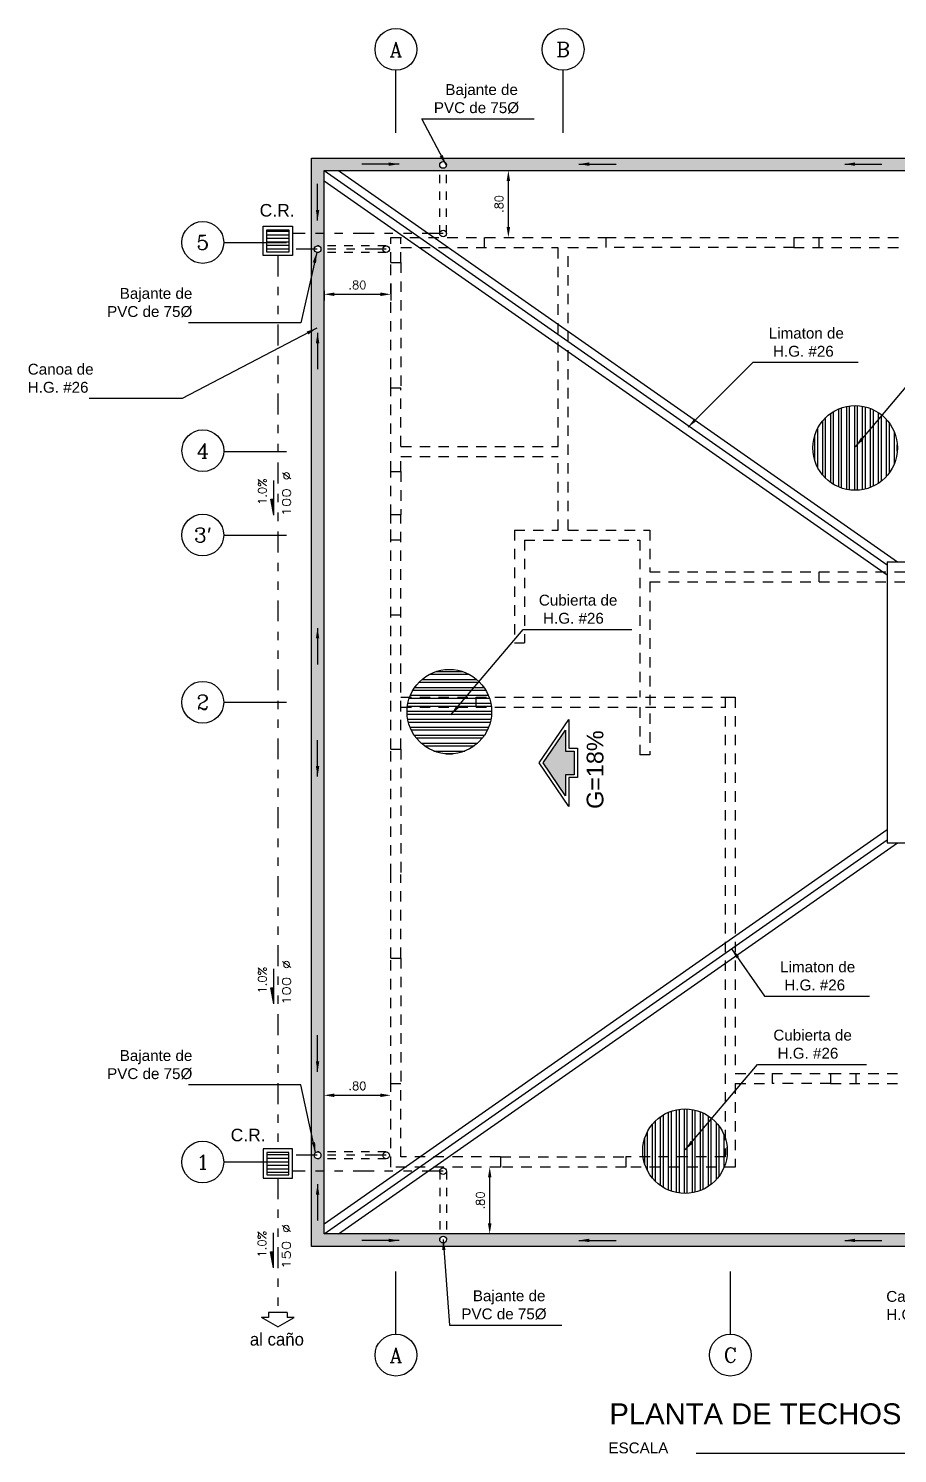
# Model space of a CAD drawing. Header units: millimetres. Extents: x 2353.9 to 2404.5, y 1047 to 1064.1.
# Drawn here: x 2383.75 to 2394.15, y 1047.01 to 1064.06 of the extents above; entities that cross this region are included whole.
import ezdxf
from ezdxf.enums import TextEntityAlignment as Align

# ---------------------------------------------------------------- set-up
doc = ezdxf.new("R2010")
doc.units = ezdxf.units.MM
doc.set_wipeout_variables(frame=1)
for name, pattern in [('DIVIDE2', [0.625, 0.25, -0.125, 0, -0.125, 0, -0.125]), ('EJE2', [0.83, 0.75, -0.035, 0.01, -0.035]), ('HIDDEN2', [0.1875, 0.125, -0.0625])]:
    doc.linetypes.add(name, pattern=pattern)
for name, color, linetype in [('AP', 3, 'DIVIDE2'), ('DIM', 1, 'Continuous'), ('EJES', 7, 'EJE2'), ('HATCH', 6, 'Continuous'), ('HATCH-TECHOS', 6, 'Continuous'), ('HIDDEN', 1, 'HIDDEN2'), ('SIMB', 221, 'Continuous'), ('T200', 3, 'Continuous'), ('T80', 4, 'Continuous'), ('TECHO', 4, 'Continuous'), ('TECHOS', 221, 'Continuous'), ('TP', 221, 'Continuous')]:
    doc.layers.add(name, color=color, linetype=linetype)
doc.styles.add('1', font='SIMPLEX.shx')
doc.styles.add('3', font='ROMANC.shx')
doc.styles.add('4', font='cityb___.ttf', dxfattribs={"height": 0.1})
doc.styles.add('5', font='stylu.ttf')
doc.styles.add('6', font='swissek.ttf')
doc.styles.add('7', font='swisse.ttf')
doc.styles.add('SIMPLEX', font='SIMPLEX.SHX')
doc.dimstyles.new('50', dxfattribs={"dimscale": 0.05, "dimtxt": 2, "dimasz": 2.5, "dimexe": 1.5, "dimexo": 1.5, "dimgap": 1.25, "dimtad": 1, "dimzin": 4, "dimdsep": 46, "dimtxsty": '1', "dimcen": -4, "dimclrd": 1, "dimclre": 6, "dimclrt": 4, "dimadec": 0, "dimazin": 0, "dimtfac": 1, "dimtmove": 1, "dimatfit": 3, "dimfxl": 4.5, "dimtfill": 1, "dimtolj": 1, "dimtzin": 0, "dimarcsym": 0})
doc.dimstyles.new('TEXTO50', dxfattribs={"dimscale": 0.05, "dimtxt": 2, "dimasz": 2.5, "dimexe": 0.18, "dimexo": 0.0625, "dimgap": 1.25, "dimtad": 1, "dimtih": 1, "dimtoh": 1, "dimdec": 4, "dimzin": 0, "dimdsep": 46, "dimtxsty": '4', "dimcen": 0.09, "dimclrd": 1, "dimclre": 6, "dimclrt": 4, "dimadec": 0, "dimazin": 0, "dimtfac": 1, "dimtdec": 4, "dimtmove": 2, "dimatfit": 3, "dimfxl": 1, "dimtolj": 1, "dimtzin": 0, "dimarcsym": 0})
pattern_1 = [(0, (2174.76784, 862.552856), (0, 0.042), [])]

# ---------------------------------------------------------------- blocks, each defined once
blk = doc.blocks.new('S-EJE')
at = {"color": 5, "linetype": 'Continuous'}
blk.add_circle((0, 0), 5, dxfattribs=at)
at = {"color": 3, "style": '3', "flags": 4}
blk.add_attdef('EJE', text='', height=4, dxfattribs=at).set_placement((0, 0), align=Align.MIDDLE_CENTER)
blk = doc.blocks.new('Flecha14')
blk.add_wipeout([(0.397, -0.142), (3.454, -1.907), (1.429, -1.907), (1.429, -2.436), (-0.636, -2.436), (-0.636, -1.907), (-2.661, -1.907)])
blk.add_hatch(color=252).paths.add_polyline_path([(2.708, -1.707), (1.229, -1.707), (1.229, -2.236), (-0.436, -2.236), (-0.436, -1.707), (-1.914, -1.707), (0.397, -0.373)])
for points in [[(1.429, -1.907), (1.429, -2.436), (-0.636, -2.436), (-0.636, -1.907), (-2.661, -1.907), (0.397, -0.142), (3.454, -1.907), (1.429, -1.907)], [(2.708, -1.707), (1.229, -1.707), (1.229, -2.236), (-0.436, -2.236), (-0.436, -1.707), (-1.914, -1.707), (0.397, -0.373), (2.708, -1.707)]]:
    blk.add_lwpolyline(points)
blk = doc.blocks.new('FLECHA8')
at = {"linetype": 'Continuous'}
for p, q in [((8.1545, 10.3912), (8.0577, 10.3353)), ((8.0577, 10.3353), (8.0987, 10.3353)), ((8.0987, 10.3049), (8.0987, 10.3353)), ((8.1545, 10.3912), (8.2514, 10.3353)), ((8.2103, 10.3353), (8.2514, 10.3353)), ((8.2103, 10.3049), (8.2103, 10.3353)), ((8.0987, 10.3049), (8.2103, 10.3049))]:
    blk.add_line(p, q, dxfattribs=at)
blk = doc.blocks.new('FLE-TUBE')
at = {"layer": 'SIMB'}
blk.add_hatch(color=256, dxfattribs=at).paths.add_polyline_path([(-0.64, 0.23), (-0.64, 0.95), (-4.5, 0.23)])
for p, q in [((-4.5, 0.23), (-0.64, 0.95)), ((-4.5, 0.23), (3.85, 0.23)), ((-0.64, 0.95), (-0.64, 0.23))]:
    blk.add_line(p, q, dxfattribs=at)
at = {"layer": 'SIMB', "color": 1, "style": 'SIMPLEX', "flags": 4}
for tag, width, p, p2 in [('PEND', 1.044172, (-2.01, 2), (4.36, 2)), ('DIAMETRO', 1.006621, (-4.79, -3.82), (6.05, -3.82))]:
    blk.add_attdef(tag, text='', height=2, dxfattribs=dict(at, width=width)).set_placement(p, p2, align=Align.FIT)
blk = doc.blocks.new('*D9')
at = {"layer": 'Defpoints', "color": 0, "transparency": 16777216}
for p in [(2389.269, 1050.439), (2389.269, 1050.439), (2389.269, 1049.639)]:
    blk.add_point(p, dxfattribs=at)
at = {"layer": 'DIM', "color": 1, "lineweight": -2, "transparency": 16777216}
blk.add_line((2389.269, 1049.764), (2389.269, 1050.314), dxfattribs=at)
at = {"layer": 'DIM', "color": 1, "transparency": 16777216}
for points in [[(2389.248, 1050.314), (2389.29, 1050.314), (2389.269, 1050.439)], [(2389.248, 1049.764), (2389.29, 1049.764), (2389.269, 1049.639)]]:
    blk.add_solid(points, dxfattribs=at)
at = {"layer": 'DIM', "color": 4, "transparency": 16777216, "insert": (2389.157, 1050.039), "char_height": 0.1, "attachment_point": 5, "rotation": 90, "style": '1', "bg_fill": 3, "box_fill_scale": 1.1, "bg_fill_color": 256, "bg_fill_true_color": 13158600, "bg_fill_transparency": 0}
blk.add_mtext('\\A1;.80', dxfattribs=at)
blk = doc.blocks.new('*D10')
at = {"layer": 'Defpoints', "color": 0, "transparency": 16777216}
for p in [(2387.287, 1051.297), (2388.087, 1051.297), (2388.087, 1051.297)]:
    blk.add_point(p, dxfattribs=at)
at = {"layer": 'DIM', "color": 1, "lineweight": -2, "transparency": 16777216}
blk.add_line((2387.412, 1051.297), (2387.962, 1051.297), dxfattribs=at)
at = {"layer": 'DIM', "color": 1, "transparency": 16777216}
for points in [[(2387.412, 1051.318), (2387.412, 1051.276), (2387.287, 1051.297)], [(2387.962, 1051.318), (2387.962, 1051.276), (2388.087, 1051.297)]]:
    blk.add_solid(points, dxfattribs=at)
at = {"layer": 'DIM', "color": 4, "transparency": 16777216, "insert": (2387.687, 1051.41), "char_height": 0.1, "attachment_point": 5, "style": '1', "bg_fill": 3, "box_fill_scale": 1.1, "bg_fill_color": 256, "bg_fill_true_color": 13158600, "bg_fill_transparency": 0}
blk.add_mtext('\\A1;.80', dxfattribs=at)
blk = doc.blocks.new('*D11')
at = {"layer": 'Defpoints', "color": 0, "transparency": 16777216}
for p in [(2387.287, 1060.997), (2388.087, 1061.085), (2388.087, 1060.879)]:
    blk.add_point(p, dxfattribs=at)
at = {"layer": 'DIM', "color": 6, "linetype": 'EJE2', "lineweight": -2, "transparency": 16777216}
for p, q in [((2388.087, 1061.01), (2388.087, 1060.804)), ((2387.287, 1060.922), (2387.287, 1060.804))]:
    blk.add_line(p, q, dxfattribs=at)
at = {"layer": 'DIM', "color": 1, "lineweight": -2, "transparency": 16777216}
blk.add_line((2387.412, 1060.879), (2387.962, 1060.879), dxfattribs=at)
at = {"layer": 'DIM', "color": 1, "transparency": 16777216}
for points in [[(2387.412, 1060.9), (2387.412, 1060.858), (2387.287, 1060.879)], [(2387.962, 1060.9), (2387.962, 1060.858), (2388.087, 1060.879)]]:
    blk.add_solid(points, dxfattribs=at)
at = {"layer": 'DIM', "color": 4, "transparency": 16777216, "insert": (2387.687, 1060.991), "char_height": 0.1, "attachment_point": 5, "style": '1', "bg_fill": 3, "box_fill_scale": 1.1, "bg_fill_color": 256, "bg_fill_true_color": 13158600, "bg_fill_transparency": 0}
blk.add_mtext('\\A1;.80', dxfattribs=at)
blk = doc.blocks.new('*D12')
at = {"layer": 'Defpoints', "color": 0, "transparency": 16777216}
for p in [(2389.492, 1062.359), (2389.492, 1062.359), (2389.492, 1061.559)]:
    blk.add_point(p, dxfattribs=at)
at = {"layer": 'DIM', "color": 1, "lineweight": -2, "transparency": 16777216}
blk.add_line((2389.492, 1061.684), (2389.492, 1062.234), dxfattribs=at)
at = {"layer": 'DIM', "color": 1, "transparency": 16777216}
for points in [[(2389.471, 1062.234), (2389.513, 1062.234), (2389.492, 1062.359)], [(2389.471, 1061.684), (2389.513, 1061.684), (2389.492, 1061.559)]]:
    blk.add_solid(points, dxfattribs=at)
at = {"layer": 'DIM', "color": 4, "transparency": 16777216, "insert": (2389.38, 1061.959), "char_height": 0.1, "attachment_point": 5, "rotation": 90, "style": '1', "bg_fill": 3, "box_fill_scale": 1.1, "bg_fill_color": 256, "bg_fill_true_color": 13158600, "bg_fill_transparency": 0}
blk.add_mtext('\\A1;.80', dxfattribs=at)

msp = doc.modelspace()

# ---------------------------------------------------------------- hatches: boundary and pattern name
at = {"layer": 'HATCH'}
h = msp.add_hatch(color=253, dxfattribs=at)
h.dxf.hatch_style = 1
h.paths.add_polyline_path([(2387.137, 1062.509), (2401.157, 1062.509), (2401.157, 1049.489), (2387.137, 1049.489)])
h.paths.add_polyline_path([(2387.287, 1062.359), (2401.007, 1062.359), (2401.007, 1049.639), (2387.287, 1049.639)], flags=16)
edge = h.paths.add_edge_path(flags=16)
edge.add_arc((2401.083, 1050.658), 0.04, 0, 360)
edge = h.paths.add_edge_path(flags=16)
edge.add_arc((2399.547, 1049.571), 0.04, 0, 360)
edge = h.paths.add_edge_path(flags=16)
edge.add_arc((2388.711, 1049.571), 0.04, 0, 360)
edge = h.paths.add_edge_path(flags=16)
edge.add_arc((2387.211, 1050.579), 0.04, 0, 360)
edge = h.paths.add_edge_path(flags=16)
edge.add_arc((2387.211, 1061.418), 0.04, 0, 360)
edge = h.paths.add_edge_path(flags=16)
edge.add_arc((2388.711, 1062.426), 0.04, 0, 360)
edge = h.paths.add_edge_path(flags=16)
edge.add_arc((2399.547, 1062.426), 0.04, 0, 360)
edge = h.paths.add_edge_path(flags=16)
edge.add_arc((2401.083, 1061.418), 0.04, 0, 360)
h = msp.add_hatch(dxfattribs=at)
h.set_pattern_fill('_U', color=256, scale=0.042, style=0, pattern_type=0)
h.set_pattern_definition(pattern_1)
h.paths.add_polyline_path([(2386.868, 1061.393), (2386.602, 1061.393), (2386.602, 1061.536), (2386.742, 1061.659), (2386.868, 1061.659)])
h.paths.add_polyline_path([(2386.602, 1061.536), (2386.602, 1061.659), (2386.742, 1061.659)])
h = msp.add_hatch(dxfattribs=at)
h.set_pattern_fill('_U', color=256, scale=0.042, style=0, pattern_type=0)
h.set_pattern_definition(pattern_1)
h.paths.add_polyline_path([(2386.868, 1050.604), (2386.602, 1050.604), (2386.602, 1050.461), (2386.742, 1050.338), (2386.868, 1050.338)])
h.paths.add_polyline_path([(2386.602, 1050.461), (2386.602, 1050.338), (2386.742, 1050.338)])
at = {"layer": 'HATCH-TECHOS'}
h = msp.add_hatch(dxfattribs=at)
h.set_pattern_fill('STEEL', color=120, scale=0.03, angle=405, style=0)
h.set_pattern_definition([(90, (2841.15278, 291.29804), (-0.09525, 0), []), (90, (2841.11911, 291.331715), (-0.09525, 0), [])])
edge = h.paths.add_edge_path()
edge.add_arc((2393.64, 1059.041), 0.506, 90, 450)
h = msp.add_hatch(dxfattribs=at)
h.set_pattern_fill('STEEL', color=120, scale=0.03, angle=315, style=0)
h.set_pattern_definition([(0, (1621.04334, 608.3732), (0, 0.09525), []), (0, (1621.07701, 608.40688), (0, 0.09525), [])])
edge = h.paths.add_edge_path()
edge.add_arc((2388.786, 1055.886), 0.506, 0, 360)
h = msp.add_hatch(dxfattribs=at)
h.set_pattern_fill('STEEL', color=120, scale=0.03, angle=405, style=0)
h.set_pattern_definition([(90, (2839.11715, 282.88668), (-0.09525, 0), []), (90, (2839.08348, 282.92035), (-0.09525, 0), [])])
edge = h.paths.add_edge_path()
edge.add_arc((2391.605, 1050.629), 0.506, 90, 450)

# ---------------------------------------------------------------- linework, layer by layer
at = {"layer": 'AP'}
for p, q in [((2388.711, 1061.607), (2386.91, 1061.607)), ((2386.735, 1061.342), (2386.735, 1050.655)), ((2388.03, 1061.418), (2386.91, 1061.418)), ((2388.03, 1050.579), (2386.91, 1050.579)), ((2386.735, 1050.305), (2386.735, 1048.701)), ((2388.711, 1050.39), (2386.91, 1050.39))]:
    msp.add_line(p, q, dxfattribs=at)
at = {"layer": 'EJES'}
for p, q in [((2388.147, 1062.809), (2388.147, 1063.559)), ((2390.147, 1062.809), (2390.147, 1063.559)), ((2386.087, 1061.499), (2386.837, 1061.499)), ((2386.087, 1058.999), (2386.837, 1058.999)), ((2386.087, 1057.999), (2386.837, 1057.999)), ((2386.087, 1055.999), (2386.837, 1055.999)), ((2386.837, 1050.499), (2386.087, 1050.499)), ((2388.147, 1048.439), (2388.147, 1049.189)), ((2392.147, 1049.189), (2392.147, 1048.439))]:
    msp.add_line(p, q, dxfattribs=at)
at = {"layer": 'HIDDEN', "ltscale": 0.75}
for p, q in [((2388.671, 1061.607), (2388.671, 1062.426)), ((2388.751, 1061.607), (2388.751, 1062.426)), ((2388.03, 1061.458), (2387.211, 1061.458)), ((2388.03, 1061.378), (2387.211, 1061.378)), ((2388.03, 1050.619), (2387.211, 1050.619)), ((2388.03, 1050.539), (2387.211, 1050.539)), ((2388.671, 1050.39), (2388.671, 1049.571)), ((2388.751, 1050.39), (2388.751, 1049.571))]:
    msp.add_line(p, q, dxfattribs=at)
at = {"layer": 'HIDDEN'}
for p, q in [((2388.087, 1061.259), (2388.087, 1061.559)), ((2388.087, 1061.559), (2390.657, 1061.559)), ((2388.207, 1061.259), (2388.207, 1061.559)), ((2389.207, 1061.439), (2389.207, 1061.559)), ((2390.657, 1061.559), (2392.907, 1061.559)), ((2390.657, 1061.559), (2390.657, 1061.439)), ((2392.907, 1061.559), (2395.087, 1061.559)), ((2392.907, 1061.559), (2392.907, 1061.439)), ((2393.207, 1061.559), (2393.207, 1061.439)), ((2388.207, 1061.439), (2390.087, 1061.439)), ((2390.087, 1059.059), (2390.087, 1061.439)), ((2390.207, 1058.059), (2390.207, 1061.439)), ((2390.207, 1061.439), (2390.657, 1061.439)), ((2392.907, 1061.439), (2390.657, 1061.439)), ((2392.907, 1061.439), (2395.087, 1061.439)), ((2388.087, 1059.759), (2388.087, 1061.259)), ((2388.087, 1061.259), (2388.207, 1061.259)), ((2388.207, 1061.259), (2388.207, 1059.759)), ((2388.087, 1058.759), (2388.087, 1059.759)), ((2388.087, 1059.759), (2388.207, 1059.759)), ((2388.207, 1059.059), (2388.207, 1059.759)), ((2388.207, 1059.059), (2390.087, 1059.059)), ((2388.207, 1058.759), (2388.207, 1058.939)), ((2388.207, 1058.939), (2390.087, 1058.939)), ((2390.087, 1058.059), (2390.087, 1058.939)), ((2388.087, 1058.239), (2388.087, 1058.759)), ((2388.087, 1058.759), (2388.207, 1058.759)), ((2388.207, 1058.759), (2388.207, 1058.239)), ((2388.087, 1057.939), (2388.087, 1058.239)), ((2388.207, 1058.239), (2388.087, 1058.239)), ((2388.087, 1055.439), (2388.087, 1058.239)), ((2388.207, 1055.439), (2388.207, 1058.239)), ((2388.207, 1057.939), (2388.087, 1057.939)), ((2389.564, 1058.059), (2390.087, 1058.059)), ((2389.564, 1058.059), (2389.564, 1056.709)), ((2389.684, 1057.939), (2391.064, 1057.939)), ((2389.684, 1057.939), (2389.684, 1056.709)), ((2390.207, 1058.059), (2391.184, 1058.059)), ((2391.064, 1057.939), (2391.064, 1056.059)), ((2391.184, 1058.059), (2391.184, 1057.559)), ((2391.184, 1057.559), (2396.087, 1057.559)), ((2393.207, 1057.559), (2393.207, 1057.439)), ((2391.184, 1057.439), (2391.184, 1055.371)), ((2391.184, 1057.439), (2396.087, 1057.439)), ((2388.207, 1057.039), (2388.087, 1057.039)), ((2389.564, 1056.709), (2389.684, 1056.709)), ((2388.207, 1056.059), (2392.087, 1056.059)), ((2389.107, 1055.939), (2389.107, 1056.059)), ((2392.087, 1056.059), (2392.207, 1056.059)), ((2392.087, 1056.059), (2392.087, 1050.559)), ((2392.207, 1056.059), (2392.207, 1051.559)), ((2388.207, 1055.939), (2392.087, 1055.939)), ((2391.064, 1055.939), (2391.064, 1055.371)), ((2388.087, 1053.939), (2388.087, 1055.439)), ((2388.087, 1055.439), (2388.207, 1055.439)), ((2388.207, 1055.439), (2388.207, 1053.939)), ((2391.184, 1055.371), (2391.064, 1055.371)), ((2388.087, 1052.939), (2388.087, 1053.939)), ((2388.207, 1052.939), (2388.207, 1053.939)), ((2388.087, 1051.439), (2388.087, 1052.939)), ((2388.087, 1052.939), (2388.207, 1052.939)), ((2388.207, 1052.939), (2388.207, 1051.439)), ((2388.087, 1050.439), (2388.087, 1051.439)), ((2388.087, 1051.439), (2388.207, 1051.439)), ((2388.207, 1050.559), (2388.207, 1051.439)), ((2392.207, 1051.559), (2392.647, 1051.559)), ((2392.207, 1051.439), (2392.207, 1050.439)), ((2392.207, 1051.439), (2392.647, 1051.439)), ((2392.647, 1051.559), (2393.347, 1051.559)), ((2392.647, 1051.559), (2392.647, 1051.439)), ((2393.347, 1051.439), (2392.647, 1051.439)), ((2393.347, 1051.559), (2394.947, 1051.559)), ((2393.347, 1051.559), (2393.347, 1051.439)), ((2393.347, 1051.439), (2394.947, 1051.439)), ((2393.647, 1051.559), (2393.647, 1051.439)), ((2389.397, 1050.439), (2388.087, 1050.439)), ((2389.397, 1050.559), (2388.207, 1050.559)), ((2389.397, 1050.559), (2390.897, 1050.559)), ((2389.397, 1050.559), (2389.397, 1050.439)), ((2389.397, 1050.559), (2389.397, 1050.439)), ((2390.897, 1050.439), (2389.397, 1050.439)), ((2392.087, 1050.559), (2390.897, 1050.559)), ((2390.897, 1050.559), (2390.897, 1050.439)), ((2390.897, 1050.559), (2390.897, 1050.439)), ((2392.207, 1050.439), (2390.897, 1050.439))]:
    msp.add_line(p, q, dxfattribs=at)
at = {"layer": 'SIMB', "color": 3}
for points in [[(2386.56, 1061.692), (2386.91, 1061.692), (2386.91, 1061.342), (2386.56, 1061.342)], [(2386.56, 1050.305), (2386.91, 1050.305), (2386.91, 1050.655), (2386.56, 1050.655)]]:
    msp.add_lwpolyline(points, close=True, dxfattribs=at)
at = {"layer": 'SIMB', "color": 1}
for points in [[(2386.602, 1061.65), (2386.868, 1061.65), (2386.868, 1061.384), (2386.602, 1061.384)], [(2386.602, 1050.347), (2386.868, 1050.347), (2386.868, 1050.613), (2386.602, 1050.613)]]:
    msp.add_lwpolyline(points, close=True, dxfattribs=at)
at = {"layer": 'T80'}
msp.add_line((2391.739, 1047.015), (2398.056, 1047.015), dxfattribs=at)
at = {"layer": 'TECHO', "color": 3}
for p, q in [((2387.287, 1062.359), (2394.022, 1057.644)), ((2387.287, 1049.639), (2394.022, 1054.353))]:
    msp.add_line(p, q, dxfattribs=at)
at = {"layer": 'TECHO', "color": 1}
for p, q in [((2387.462, 1062.359), (2394.147, 1057.679)), ((2387.287, 1062.236), (2394.022, 1057.522)), ((2387.287, 1049.761), (2394.022, 1054.475)), ((2387.462, 1049.639), (2394.147, 1054.318))]:
    msp.add_line(p, q, dxfattribs=at)
at = {"layer": 'TECHO', "color": 4}
for p, q in [((2394.022, 1057.679), (2394.022, 1054.318)), ((2394.022, 1057.679), (2394.272, 1057.679)), ((2394.022, 1054.318), (2394.272, 1054.318))]:
    msp.add_line(p, q, dxfattribs=at)
at = {"layer": 'TECHO', "color": 3}
for points in [[(2387.137, 1062.509), (2401.157, 1062.509), (2401.157, 1049.489), (2387.137, 1049.489)], [(2387.287, 1062.359), (2401.007, 1062.359), (2401.007, 1049.639), (2387.287, 1049.639)]]:
    msp.add_lwpolyline(points, close=True, dxfattribs=at)
at = {"layer": 'TECHO'}
for centre in [(2388.711, 1062.426), (2387.211, 1061.418), (2387.211, 1050.579), (2388.711, 1049.571)]:
    msp.add_circle(centre, 0.04, dxfattribs=at)
at = {"layer": 'TECHO', "ltscale": 0.5}
for centre in [(2388.711, 1061.607), (2388.03, 1061.418), (2388.03, 1050.579), (2388.711, 1050.39)]:
    msp.add_circle(centre, 0.04, dxfattribs=at)
at = {"layer": 'TP', "color": 1, "linetype": 'Continuous'}
for centre in [(2393.64, 1059.041), (2388.786, 1055.886), (2391.605, 1050.629)]:
    msp.add_circle(centre, 0.506, dxfattribs=at)

# ---------------------------------------------------------------- block references
at = {"layer": 'SIMB'}
ref = msp.add_blockref('S-EJE', (2388.147, 1063.809), dxfattribs=dict(at, xscale=0.0500000000001819, yscale=0.0500000000001819, zscale=0.0500000000001819))
ref.add_attrib('EJE', 'A', dxfattribs={"layer": '0', "color": 40, "height": 0.175, "style": '3', "flags": 4}).set_placement((2388.147, 1063.809), align=Align.MIDDLE_CENTER)
ref = msp.add_blockref('S-EJE', (2390.147, 1063.809), dxfattribs=dict(at, xscale=0.0500000000001819, yscale=0.0500000000001819, zscale=0.0500000000001819))
ref.add_attrib('EJE', 'B', dxfattribs={"layer": '0', "color": 40, "height": 0.175, "style": '3', "flags": 4}).set_placement((2390.147, 1063.809), align=Align.MIDDLE_CENTER)
ref = msp.add_blockref('S-EJE', (2385.837, 1061.499), dxfattribs=dict(at, xscale=0.0500000000001819, yscale=0.0500000000001819, zscale=0.0500000000001819))
ref.add_attrib('EJE', '5', dxfattribs={"layer": '0', "color": 40, "height": 0.175, "style": '3', "flags": 4}).set_placement((2385.837, 1061.499), align=Align.MIDDLE_CENTER)
ref = msp.add_blockref('S-EJE', (2385.838, 1059.008), dxfattribs=dict(at, xscale=0.0500000000001819, yscale=0.0500000000001819, zscale=0.0500000000001819))
ref.add_attrib('EJE', '4', dxfattribs={"layer": '0', "color": 40, "height": 0.175, "style": '3', "flags": 4}).set_placement((2385.838, 1059.008), align=Align.MIDDLE_CENTER)
ref = msp.add_blockref('FLE-TUBE', (2386.698, 1058.461), dxfattribs=dict(at, xscale=0.0500000000000114, yscale=0.0500000000000114, rotation=90))
ref.add_attrib('DIAMETRO', '100 %%C', dxfattribs={"color": 1, "height": 0.1, "rotation": 90, "style": 'SIMPLEX', "width": 1.292592}).set_placement((2386.889, 1058.221), (2386.889, 1058.763), align=Align.FIT)
ref.add_attrib('PEND', '1.0%', dxfattribs={"color": 1, "height": 0.1, "rotation": 90, "style": 'SIMPLEX', "width": 1.044172}).set_placement((2386.598, 1058.36), (2386.598, 1058.678), align=Align.FIT)
ref = msp.add_blockref('S-EJE', (2385.837, 1057.999), dxfattribs=dict(at, xscale=0.0500000000001819, yscale=0.0500000000001819, zscale=0.0500000000001819))
ref.add_attrib('EJE', "3'", dxfattribs={"layer": '0', "color": 40, "height": 0.175, "style": '3', "flags": 4}).set_placement((2385.837, 1057.999), align=Align.MIDDLE_CENTER)
ref = msp.add_blockref('S-EJE', (2385.837, 1055.999), dxfattribs=dict(at, xscale=0.0500000000001819, yscale=0.0500000000001819, zscale=0.0500000000001819))
ref.add_attrib('EJE', '2', dxfattribs={"layer": '0', "color": 40, "height": 0.175, "style": '3', "flags": 4}).set_placement((2385.837, 1055.999), align=Align.MIDDLE_CENTER)
ref = msp.add_blockref('FLE-TUBE', (2386.698, 1052.616), dxfattribs=dict(at, xscale=0.0500000000000114, yscale=0.0500000000000114, rotation=90))
ref.add_attrib('DIAMETRO', '100 %%C', dxfattribs={"color": 1, "height": 0.1, "rotation": 90, "style": 'SIMPLEX', "width": 1.292592}).set_placement((2386.889, 1052.377), (2386.889, 1052.918), align=Align.FIT)
ref.add_attrib('PEND', '1.0%', dxfattribs={"color": 1, "height": 0.1, "rotation": 90, "style": 'SIMPLEX', "width": 1.044172}).set_placement((2386.598, 1052.515), (2386.598, 1052.834), align=Align.FIT)
ref = msp.add_blockref('S-EJE', (2385.837, 1050.499), dxfattribs=dict(at, xscale=0.0500000000001819, yscale=0.0500000000001819, zscale=0.0500000000001819))
ref.add_attrib('EJE', '1', dxfattribs={"layer": '0', "color": 40, "height": 0.175, "style": '3', "flags": 4}).set_placement((2385.837, 1050.499), align=Align.MIDDLE_CENTER)
ref = msp.add_blockref('FLE-TUBE', (2386.695, 1049.458), dxfattribs=dict(at, xscale=0.0500000000000114, yscale=0.0500000000000114, rotation=90))
ref.add_attrib('DIAMETRO', '150 %%C', dxfattribs={"color": 1, "height": 0.1, "rotation": 90, "style": 'SIMPLEX', "width": 1.292592}).set_placement((2386.886, 1049.219), (2386.886, 1049.76), align=Align.FIT)
ref.add_attrib('PEND', '1.0%', dxfattribs={"color": 1, "height": 0.1, "rotation": 90, "style": 'SIMPLEX', "width": 1.044172}).set_placement((2386.595, 1049.358), (2386.595, 1049.676), align=Align.FIT)
ref = msp.add_blockref('S-EJE', (2388.147, 1048.189), dxfattribs=dict(at, xscale=0.0500000000001819, yscale=0.0500000000001819, zscale=0.0500000000001819))
ref.add_attrib('EJE', 'A', dxfattribs={"layer": '0', "color": 40, "height": 0.175, "style": '3', "flags": 4}).set_placement((2388.147, 1048.189), align=Align.MIDDLE_CENTER)
ref = msp.add_blockref('S-EJE', (2392.147, 1048.189), dxfattribs=dict(at, xscale=0.0500000000001819, yscale=0.0500000000001819, zscale=0.0500000000001819))
ref.add_attrib('EJE', 'C', dxfattribs={"layer": '0', "color": 40, "height": 0.175, "style": '3', "flags": 4}).set_placement((2392.147, 1048.189), align=Align.MIDDLE_CENTER)
at = {"layer": 'T80', "color": 40, "xscale": 2, "yscale": 2, "zscale": 2, "rotation": 180}
msp.add_blockref('FLECHA8', (2403.044, 1069.31), dxfattribs=at)

# ---------------------------------------------------------------- texts
at = {"layer": 'T200', "style": '6'}
msp.add_text('PLANTA DE TECHOS Y PLUVIALES', height=0.25, dxfattribs=at).set_placement((2390.701, 1047.362))
at = {"layer": 'T80', "color": 4}
for s, style, p in [('C.R.', '7', (2386.517, 1061.809)), ('C.R.', '7', (2386.17, 1050.747)), ('al caño', '5', (2386.4, 1048.303))]:
    msp.add_text(s, height=0.15, dxfattribs=dict(at, style=style)).set_placement(p)
at = {"layer": 'T80', "style": '7'}
msp.add_text('G=18%%%', height=0.2, rotation=90, dxfattribs=at).set_placement((2390.629, 1054.723))
at = {"layer": 'T80', "style": '6'}
msp.add_text('ESCALA', height=0.13, dxfattribs=at).set_placement((2390.689, 1047.014))
at = {"layer": 'T80', "color": 4, "char_height": 0.13, "style": '7'}
for s, insert, attachment_point in [('\\pi-1.0176;Bajante de\\P\\pi-1.1551;PVC de 75Ø', (2389.756, 1063.217), 4), ('Bajante de\\PPVC de 75Ø', (2385.712, 1060.779), 6), ('Limaton de\\P H.G. #26', (2392.607, 1060.305), 4), ('\\pxql;Canoa de\\PH.G. #26', (2384.531, 1059.874), 6), ('Cubierta de\\P H.G. #26', (2389.857, 1057.111), 4), ('Limaton de\\P H.G. #26', (2392.743, 1052.724), 4), ('Cubierta de\\P H.G. #26', (2392.662, 1051.908), 4), ('Bajante de\\PPVC de 75Ø', (2385.712, 1051.662), 6), ('\\pi-1.0176;Bajante de\\P\\pi-1.1551;PVC de 75Ø', (2390.085, 1048.788), 4), ('\\pxql;Canoa de\\PH.G. #26', (2394.8, 1048.782), 6)]:
    msp.add_mtext(s, dxfattribs=dict(at, insert=insert, attachment_point=attachment_point))

# ---------------------------------------------------------------- leaders
at = {"layer": 'T80'}
for points in [[(2388.185, 1062.436), (2387.738, 1062.436)], [(2390.335, 1062.436), (2390.782, 1062.436)], [(2393.515, 1062.436), (2393.961, 1062.436)], [(2387.21, 1061.762), (2387.21, 1062.199)], [(2387.21, 1060.419), (2387.21, 1059.982)], [(2387.21, 1056.887), (2387.21, 1056.45)], [(2387.21, 1055.11), (2387.21, 1055.547)], [(2387.21, 1051.578), (2387.21, 1052.015)], [(2387.21, 1050.235), (2387.21, 1049.799)], [(2388.185, 1049.561), (2387.738, 1049.561)], [(2390.335, 1049.561), (2390.782, 1049.561)], [(2393.515, 1049.561), (2393.961, 1049.561)]]:
    msp.add_leader(points, dimstyle='50', override={"dimgap": 1.25, "dimtad": 0}, dxfattribs=at)
at = {"layer": 'T80', "color": 4, "annotation_type": 0, "has_hookline": 1}
for points, hookline_direction, text_width in [([(2387.2, 1061.379), (2387.009, 1060.539), (2386.884, 1060.539)], 1, 1.155), ([(2387.2, 1060.474), (2385.591, 1059.633), (2385.466, 1059.633)], 1, 0.924), ([(2387.187, 1050.611), (2387.009, 1051.422), (2386.884, 1051.422)], 1, 1.155), ([(2388.711, 1049.571), (2388.788, 1048.548), (2388.913, 1048.548)], 0, 1.155)]:
    msp.add_leader(points, dimstyle='TEXTO50', dxfattribs=dict(at, hookline_direction=hookline_direction, text_width=text_width))
at = {"layer": 'T80', "color": 1, "annotation_type": 0, "has_hookline": 1, "hookline_direction": 0}
for points, text_width in [([(2391.643, 1059.291), (2392.42, 1060.066), (2392.545, 1060.066)], 1.067), ([(2393.644, 1059.056), (2394.51, 1060.078), (2394.635, 1060.078)], 1.113), ([(2392.163, 1053.051), (2392.556, 1052.484), (2392.681, 1052.484)], 1.067), ([(2391.608, 1050.644), (2392.474, 1051.667), (2392.599, 1051.667)], 1.113)]:
    msp.add_leader(points, dimstyle='TEXTO50', dxfattribs=dict(at, text_width=text_width))

# ---------------------------------------------------------------- next in the draw order: block references
at = {"layer": 'TECHOS', "xscale": 0.1699999999999591, "yscale": 0.1999999999999886, "zscale": 0.2, "rotation": 90.00000000007655}
msp.add_blockref('Flecha14', (2389.833, 1055.205), dxfattribs=at)

# ---------------------------------------------------------------- next in the draw order: dimensions: what is measured, and where the dimension line sits
at = {"layer": 'DIM'}
for base, p1, p2, picture, middle in [((2389.492, 1062.359), (2389.492, 1061.559), (2389.492, 1062.359), '*D12', (2389.38, 1061.959)), ((2389.269, 1050.439), (2389.269, 1049.639), (2389.269, 1050.439), '*D9', (2389.157, 1050.039))]:
    dim = msp.add_linear_dim(base=base, p1=p1, p2=p2, angle=90, dimstyle='50', dxfattribs=at)
    dim.commit()
    dim.dimension.update_dxf_attribs({"geometry": picture, "text_midpoint": middle})
for base, p1, p2, picture, middle in [((2388.087, 1060.879), (2387.287, 1060.997), (2388.087, 1061.085), '*D11', (2387.687, 1060.991)), ((2388.087, 1051.297), (2387.287, 1051.297), (2388.087, 1051.297), '*D10', (2387.687, 1051.41))]:
    dim = msp.add_linear_dim(base=base, p1=p1, p2=p2, dimstyle='50', dxfattribs=at)
    dim.commit()
    dim.dimension.update_dxf_attribs({"geometry": picture, "text_midpoint": middle})

# ---------------------------------------------------------------- next in the draw order: leaders
at = {"layer": 'T80', "color": 4, "annotation_type": 0, "has_hookline": 1, "hookline_direction": 0, "text_width": 1.155}
msp.add_leader([(2388.747, 1062.426), (2388.459, 1062.977), (2388.584, 1062.977)], dimstyle='TEXTO50', dxfattribs=at)
at = {"layer": 'T80', "color": 1, "annotation_type": 0, "has_hookline": 1, "hookline_direction": 0, "text_width": 1.113}
msp.add_leader([(2388.804, 1055.848), (2389.67, 1056.87), (2389.795, 1056.87)], dimstyle='TEXTO50', dxfattribs=at)

doc.saveas('drawing.dxf')
